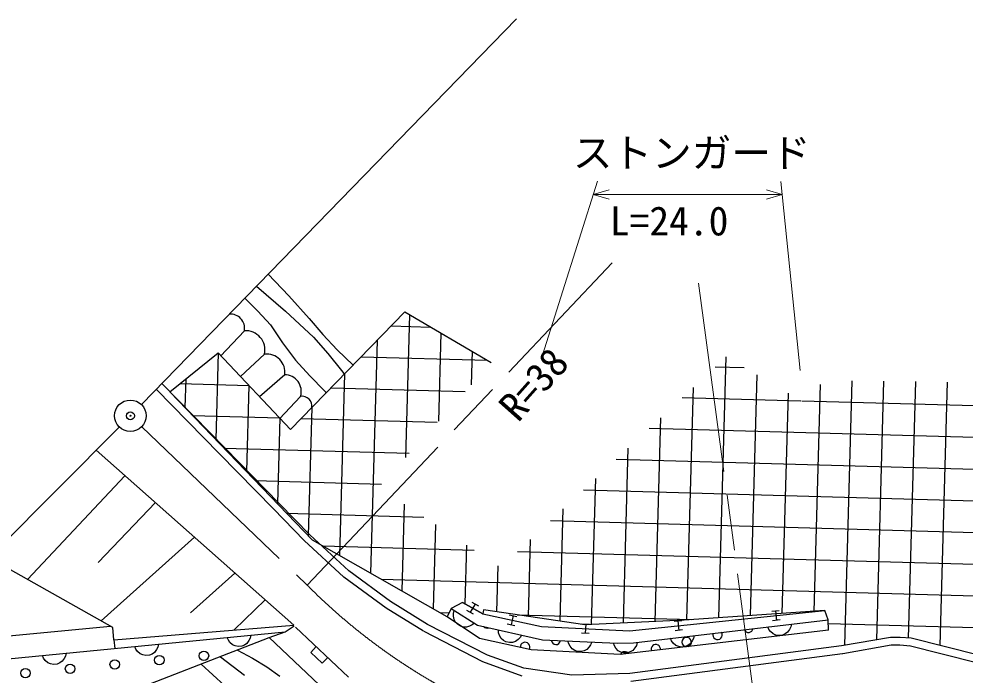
# Model space of a CAD drawing. Units: millimetres, scale not verified, with parts at other scales. Extents: x 40000 to 680000, y 20000 to 380000.
# Drawn here: x 71422 to 131089, y 295454 to 336874 of the extents above; entities that cross this region are included whole.
import ezdxf
from ezdxf.enums import TextEntityAlignment as Align

# ---------------------------------------------------------------- set-up
doc = ezdxf.new("R2010")
doc.units = ezdxf.units.MM
doc.header["$LTSCALE"] = 1000
doc.header["$PDMODE"] = 32
doc.header["$PDSIZE"] = 500
doc.linetypes.add('CHAIN', pattern=[18.5, 12, -1.5, 3.5, -1.5])
for name, color, linetype, lineweight in [('M-BGD', 7, 'Continuous', 25), ('M-BMK', 2, 'CHAIN', 13), ('M-BMK-HTXT', 7, 'Continuous', 13), ('M-BMK-LINE', 30, 'Continuous', 25), ('M-BMK-SRVR', 3, 'Continuous', 25)]:
    doc.layers.add(name, color=color, linetype=linetype, lineweight=lineweight)
doc.layers.add('M-OTRS', color=6, linetype='Continuous')
doc.styles.add('ＭＳ ゴシック', font='')
doc.styles.get('ＭＳ ゴシック').set_extended_font_data('MS Gothic')

msp = doc.modelspace()

# ---------------------------------------------------------------- linework, layer by layer
at = {"layer": 'M-BGD'}
for p, q in [((87138, 320759), (88446, 319384)), ((86404, 320004), (88227, 318416)), ((85675, 319254), (86496, 318427)), ((88446, 319384), (89715, 317963)), ((86496, 318427), (87277, 317555)), ((88227, 318416), (90008, 316783)), ((88558, 310963), (95754, 318378)), ((95754, 318378), (101198, 315187)), ((96058, 318200), (95807, 309197)), ((87277, 317555), (88044, 316425)), ((89715, 317963), (90580, 316959)), ((94896, 317493), (97382, 317424)), ((85638, 317190), (84129, 315593)), ((90580, 316959), (91491, 315995)), ((98027, 317046), (97872, 311492)), ((88044, 316425), (88865, 315323)), ((90008, 316783), (90906, 315753)), ((94012, 316583), (93602, 301888)), ((80930, 313330), (83986, 315797)), ((83986, 315797), (83833, 310316)), ((83986, 315797), (88558, 310963)), ((86909, 315711), (85401, 314292)), ((90906, 315753), (91758, 314685)), ((91491, 315995), (91990, 315504)), ((99995, 315892), (99937, 313786)), ((88865, 315323), (89759, 314341)), ((91990, 315504), (92494, 315019)), ((93005, 315545), (100966, 315323)), ((115992, 315535), (115532, 299070)), ((91952, 314461), (91633, 303010)), ((91758, 314685), (91850, 314568)), ((91850, 314568), (91942, 314450)), ((115336, 314922), (117163, 314871)), ((84421, 309776), (80426, 313854)), ((81590, 313863), (85930, 313742)), ((81940, 314145), (81889, 312335)), ((88181, 314410), (86584, 313020)), ((89759, 314341), (90698, 313398)), ((117961, 314403), (117537, 299206)), ((123953, 314024), (123487, 297331)), ((125953, 314001), (125497, 297681)), ((127953, 313977), (127501, 297793)), ((129953, 313953), (129489, 297321)), ((84065, 309427), (80078, 313496)), ((89945, 303971), (80930, 313330)), ((85930, 313742), (85778, 308297)), ((90698, 313398), (90755, 313342)), ((90755, 313342), (90812, 313286)), ((91114, 313597), (99555, 313362)), ((113937, 313616), (113528, 298934)), ((121946, 313805), (121546, 299477)), ((89186, 313050), (87856, 311630)), ((113256, 312979), (120740, 312771)), ((119929, 313247), (119541, 299342)), ((120797, 312769), (150163, 311949)), ((89892, 312338), (89667, 304260)), ((82365, 311841), (87873, 311687)), ((87873, 311687), (87722, 306279)), ((89224, 311649), (97798, 311410)), ((111883, 311697), (111524, 298838)), ((111176, 311037), (151289, 309917)), ((84345, 309785), (96042, 309458)), ((87827, 306293), (84421, 309776)), ((109829, 309778), (109521, 298745)), ((76289, 309650), (88750, 298614)), ((87470, 305944), (84065, 309427)), ((109096, 309094), (150719, 307932)), ((78106, 308041), (71966, 301486)), ((86326, 307729), (94285, 307507)), ((107774, 307859), (107517, 298651)), ((107016, 307151), (150149, 305948)), ((80027, 306339), (76412, 302568)), ((89758, 304308), (87827, 306293)), ((95725, 306248), (95572, 300766)), ((89410, 303951), (87470, 305944)), ((88306, 305673), (96961, 305431)), ((105720, 305940), (105523, 298868)), ((97689, 304950), (97541, 299644)), ((104937, 305208), (149580, 303963)), ((92222, 302029), (89758, 304308)), ((82487, 304161), (76609, 298878)), ((91904, 301643), (89410, 303951)), ((98424, 299142), (89945, 303971)), ((103666, 304021), (103530, 299163)), ((90582, 303608), (100125, 303342)), ((99654, 303653), (99551, 299955)), ((102857, 303266), (149010, 301978)), ((77343, 298466), (69528, 302856)), ((94863, 300098), (92222, 302029)), ((101618, 302356), (101537, 299457)), ((85043, 301898), (82240, 299379)), ((94584, 299685), (91904, 301643)), ((94276, 301504), (148440, 299993)), ((86951, 300208), (84990, 298303)), ((96935, 298219), (94584, 299685)), ((97198, 298642), (94863, 300098)), ((98673, 299648), (98424, 299142)), ((99402, 300040), (98673, 299648)), ((98673, 299648), (100338, 298611)), ((99402, 300040), (100668, 299313)), ((100668, 299313), (99402, 300040)), ((100095, 299297), (99676, 299537)), ((100184, 299937), (99886, 299417)), ((99975, 300057), (100394, 299817)), ((100717, 299579), (100668, 299313)), ((107111, 298633), (100717, 299579)), ((118893, 299482), (119373, 299531)), ((97969, 299401), (98543, 299385)), ((100475, 297766), (98424, 299142)), ((98824, 299178), (98825, 299350)), ((98861, 298961), (98824, 299178)), ((98825, 299350), (98869, 299526)), ((98954, 298797), (98861, 298961)), ((100647, 299326), (100670, 299325)), ((100668, 299313), (104373, 298516)), ((102348, 299259), (102820, 299157)), ((102584, 299208), (102458, 298622)), ((102840, 299265), (113864, 298957)), ((109930, 298258), (122241, 299525)), ((110183, 297501), (122457, 298948)), ((122241, 299525), (113372, 298924)), ((119434, 298934), (118954, 298885)), ((119133, 299506), (119194, 298910)), ((122457, 298949), (122241, 299525)), ((122481, 298297), (122457, 298949)), ((70352, 297888), (77194, 298550)), ((77415, 297676), (77343, 298466)), ((77415, 297676), (88750, 298614)), ((88214, 298177), (88786, 298574)), ((88862, 298490), (92205, 295321)), ((100973, 296706), (97198, 298642)), ((99075, 298659), (98954, 298797)), ((99273, 298536), (99075, 298659)), ((99450, 298488), (99273, 298536)), ((99638, 298477), (99450, 298488)), ((99846, 298542), (99638, 298477)), ((100000, 298618), (99846, 298542)), ((100142, 298733), (100000, 298618)), ((100338, 298611), (104440, 297670)), ((102694, 298571), (102221, 298672)), ((104373, 298516), (109930, 298258)), ((106924, 298698), (107407, 298676)), ((113372, 298924), (107111, 298633)), ((107166, 298687), (107138, 298088)), ((112737, 298849), (113218, 298898)), ((112977, 298873), (113039, 298276)), ((118719, 298334), (118643, 298499)), ((120021, 298340), (119899, 298160)), ((120094, 298496), (120021, 298340)), ((120133, 298674), (120094, 298496)), ((122465, 298717), (147871, 298008)), ((70738, 296478), (88214, 298177)), ((74905, 293054), (87195, 297829)), ((84628, 297655), (84555, 297821)), ((86005, 297789), (85930, 297634)), ((86048, 297966), (86005, 297789)), ((87195, 297829), (88214, 298177)), ((92570, 292753), (87195, 297829)), ((100670, 296301), (96971, 298199)), ((103732, 297042), (100475, 297766)), ((101674, 298127), (101658, 298308)), ((101729, 297964), (101674, 298127)), ((101835, 297771), (101729, 297964)), ((101975, 297646), (101835, 297771)), ((103023, 297818), (102902, 297695)), ((103120, 297972), (103023, 297818)), ((107379, 298076), (106897, 298099)), ((122481, 298297), (109330, 296753)), ((112582, 297610), (112506, 297775)), ((113279, 298301), (112799, 298252)), ((113957, 297772), (113884, 297616)), ((113996, 297951), (113957, 297772)), ((118826, 298199), (118719, 298334)), ((118990, 298053), (118826, 298199)), ((119165, 297982), (118990, 298053)), ((119346, 297951), (119165, 297982)), ((119577, 297978), (119346, 297951)), ((119746, 298051), (119577, 297978)), ((119899, 298160), (119746, 298051)), ((126383, 297836), (123301, 297298)), ((126987, 297837), (126383, 297836)), ((127688, 297777), (126987, 297837)), ((131935, 296702), (127688, 297777)), ((77415, 297676), (77479, 297133)), ((78802, 297089), (78730, 297255)), ((80180, 297223), (80104, 297068)), ((80223, 297400), (80180, 297223)), ((84732, 297518), (84628, 297655)), ((84893, 297368), (84732, 297518)), ((85066, 297294), (84893, 297368)), ((85247, 297259), (85066, 297294)), ((85478, 297282), (85247, 297259)), ((85648, 297351), (85478, 297282)), ((85804, 297456), (85648, 297351)), ((85930, 297634), (85804, 297456)), ((90171, 297250), (89827, 296887)), ((102135, 297556), (101975, 297646)), ((102362, 297504), (102135, 297556)), ((102546, 297516), (102362, 297504)), ((102727, 297566), (102546, 297516)), ((102902, 297695), (102727, 297566)), ((104440, 297670), (109145, 297477)), ((106092, 297429), (106043, 297604)), ((106176, 297279), (106092, 297429)), ((106316, 297109), (106176, 297279)), ((107379, 297230), (107230, 297071)), ((107475, 297372), (107379, 297230)), ((107542, 297542), (107475, 297372)), ((108974, 297300), (108914, 297471)), ((109068, 297156), (108974, 297300)), ((109218, 296994), (109068, 297156)), ((109145, 297477), (110183, 297501)), ((123301, 297298), (109953, 295551)), ((110271, 297184), (110133, 297016)), ((110358, 297332), (110271, 297184)), ((110414, 297506), (110358, 297332)), ((112689, 297475), (112582, 297610)), ((112854, 297329), (112689, 297475)), ((113028, 297259), (112854, 297329)), ((113209, 297227), (113028, 297259)), ((113440, 297254), (113209, 297227)), ((113609, 297327), (113440, 297254)), ((113762, 297436), (113609, 297327)), ((113884, 297616), (113762, 297436)), ((126426, 297337), (123387, 296807)), ((126966, 297338), (126426, 297337)), ((127645, 297280), (126966, 297338)), ((131813, 296219), (127566, 297293)), ((72977, 296523), (72904, 296689)), ((74354, 296656), (74279, 296502)), ((74397, 296834), (74354, 296656)), ((78906, 296952), (78802, 297089)), ((79068, 296802), (78906, 296952)), ((79241, 296728), (79068, 296802)), ((79421, 296693), (79241, 296728)), ((79653, 296715), (79421, 296693)), ((79823, 296785), (79653, 296715)), ((79978, 296890), (79823, 296785)), ((80104, 297068), (79978, 296890)), ((84135, 296606), (85653, 295451)), ((85208, 297019), (86146, 296524)), ((89827, 296887), (90552, 296199)), ((90552, 296199), (90896, 296562)), ((103273, 295882), (100973, 296706)), ((109330, 296753), (103732, 297042)), ((106477, 297012), (106316, 297109)), ((106651, 296952), (106477, 297012)), ((106883, 296943), (106651, 296952)), ((107061, 296988), (106883, 296943)), ((107230, 297071), (107061, 296988)), ((109385, 296908), (109218, 296994)), ((109562, 296860), (109385, 296908)), ((109795, 296865), (109562, 296860)), ((109970, 296922), (109795, 296865)), ((110133, 297016), (109970, 296922)), ((123366, 296804), (110017, 295057)), ((73081, 296386), (72977, 296523)), ((73242, 296236), (73081, 296386)), ((73415, 296162), (73242, 296236)), ((73596, 296127), (73415, 296162)), ((73827, 296149), (73596, 296127)), ((73998, 296219), (73827, 296149)), ((74153, 296324), (73998, 296219)), ((74279, 296502), (74153, 296324)), ((82920, 296139), (84376, 294800)), ((86146, 296524), (87051, 295977)), ((87051, 295977), (87874, 295382)), ((103153, 295395), (100670, 296301)), ((106299, 295458), (103273, 295882)), ((109953, 295551), (106299, 295458))]:
    msp.add_line(p, q, dxfattribs=at)
for centre, radius in [((78450, 311821), 30), ((80276, 296401), 298), ((83091, 296674), 298), ((74645, 295853), 298), ((77461, 296127), 298), ((71830, 295580), 298)]:
    msp.add_circle(centre, radius, dxfattribs=at)
for centre, radius, start, end in [((84769, 317354), 884, 349.28625, 95.54645), ((85719, 315974), 1219, 347.56543, 93.82562), ((87057, 314584), 1137, 351.21136, 97.47156), ((88173, 313353), 1057, 343.33914, 89.59933), ((89276, 312430), 626, 351.94019, 98.20044), ((100941, 298723), 298, 221.98889, 292.16974), ((117431, 298445), 298, 203.9408, 349.5141), ((113534, 297540), 298, 288.97485, 264.42041), ((115483, 297992), 298, 160.35706, 33.09787), ((103341, 297227), 298, 328.78003, 186.15869), ((105289, 297679), 298, 186.21594, 349.08542), ((111586, 297088), 298, 353.19092, 200.20428), ((109638, 296636), 298, 37.3623, 156.0329)]:
    msp.add_arc(centre, radius, start, end, dxfattribs=at)
at = {"layer": 'M-BMK'}
for p, q in [((89606, 301126), (108831, 321468)), ((114282, 320192), (121613, 265491)), ((79170, 311127), (89606, 301126))]:
    msp.add_line(p, q, dxfattribs=at)
msp.add_arc((116575, 327897), 38000, 224.79016, 272.65808, dxfattribs=at)
at = {"layer": 'M-BMK-HTXT'}
for p, q in [((107904, 326630), (104444, 315640)), ((120689, 314688), (119473, 326617)), ((107640, 325791), (108640, 326076)), ((108640, 325504), (107640, 325791)), ((107640, 325791), (119557, 325791)), ((118557, 326079), (119557, 325791)), ((119557, 325791), (118557, 325506))]:
    msp.add_line(p, q, dxfattribs=at)
at = {"layer": 'M-BMK-LINE'}
for p, q in [((79147, 312538), (102803, 336874)), ((77744, 311112), (60545, 293829))]:
    msp.add_line(p, q, dxfattribs=at)
at = {"layer": 'M-BMK-SRVR'}
msp.add_circle((78450, 311821), 995, dxfattribs=at)
at = {"layer": 'M-OTRS'}
msp.add_point((78451, 311821), dxfattribs=at)

# ---------------------------------------------------------------- texts
at = {"layer": 'M-BGD', "style": 'ＭＳ ゴシック'}
msp.add_text('R=38', height=1833, rotation=48.4, dxfattribs=at).set_placement((103309, 310975), align=Align.BOTTOM_LEFT)
at = {"layer": 'M-BMK-HTXT', "style": 'ＭＳ ゴシック'}
for s, p in [('ストンガード', (106348, 326952)), ('L=24.0', (108682, 322657))]:
    msp.add_text(s, height=1833, dxfattribs=at).set_placement(p, align=Align.BOTTOM_LEFT)

doc.saveas('drawing.dxf')
